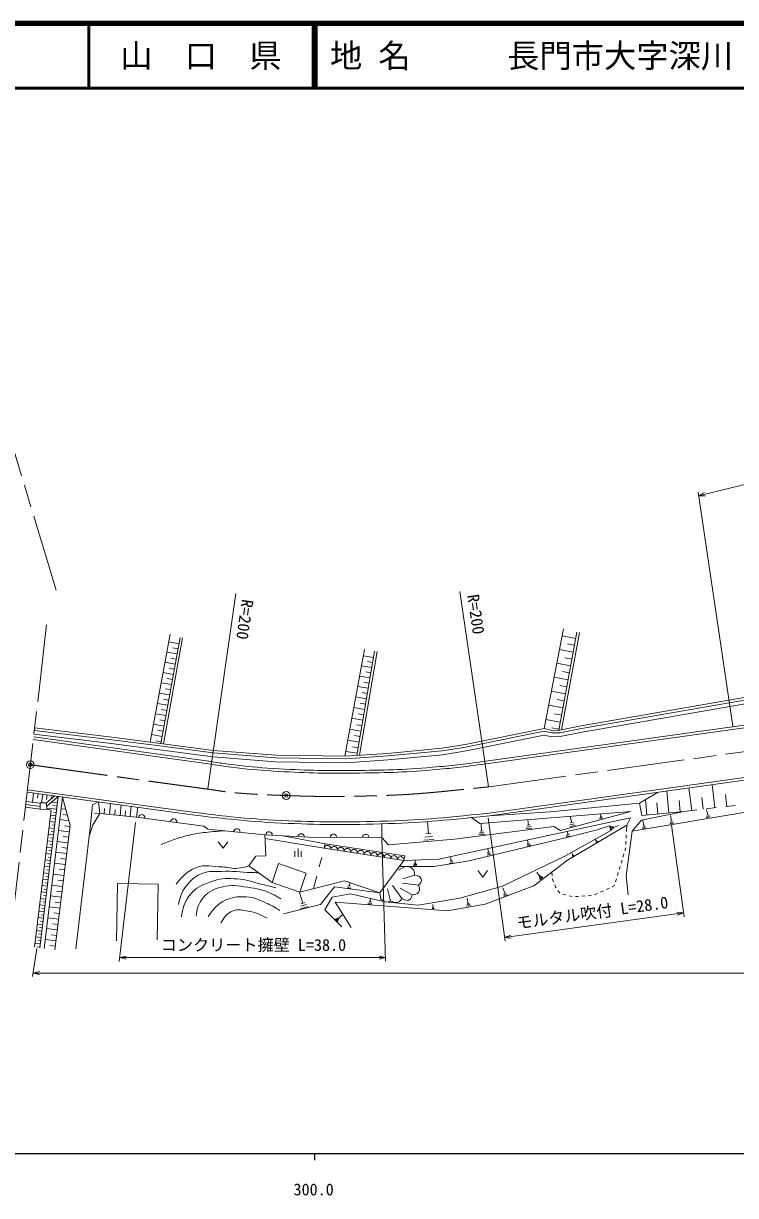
# Model space of a CAD drawing. Units: millimetres, scale not verified. Extents: x 40000 to 680000, y 20000 to 380000.
# Drawn here: x 322873 to 433228, y 198499 to 380000 of the extents above; entities that cross this region are included whole.
import ezdxf
from ezdxf.enums import TextEntityAlignment as Align

# ---------------------------------------------------------------- set-up
doc = ezdxf.new("R2010")
doc.units = ezdxf.units.MM
doc.header["$LTSCALE"] = 1000
doc.header["$PDMODE"] = 32
doc.header["$PDSIZE"] = 500
doc.linetypes.add('CHAIN', pattern=[18.5, 12, -1.5, 3.5, -1.5])
for name, color, linetype, lineweight in [('M-BGD', 7, 'Continuous', 13), ('M-BMK', 2, 'CHAIN', 13), ('M-BMK-SRVR', 3, 'Continuous', 13), ('M-STR-HTXT', 7, 'Continuous', 13), ('M-TTL', 2, 'Continuous', 140), ('M-TTL-BAND', 7, 'Continuous', 25), ('M-TTL-LINE', 7, 'Continuous', 50), ('M-TTL-TXT', 7, 'Continuous', 13)]:
    doc.layers.add(name, color=color, linetype=linetype, lineweight=lineweight)
doc.layers.add('M-OTRS', color=6, linetype='Continuous')
doc.styles.add('ＭＳ ゴシック', font='')
doc.styles.get('ＭＳ ゴシック').set_extended_font_data('MS Gothic')

msp = doc.modelspace()

# ---------------------------------------------------------------- linework, layer by layer
at = {"layer": 'M-BGD'}
for p, q in [((342519, 268722), (345602, 285429)), ((403560, 270817), (406539, 286239)), ((405814, 270555), (408636, 285758)), ((406232, 270615), (409029, 285685)), ((408454, 284775), (406332, 285168)), ((344157, 268515), (347139, 284936)), ((344554, 268464), (347533, 284865)), ((346961, 283952), (345383, 284239)), ((346817, 283163), (346028, 283307)), ((408257, 283714), (407196, 283911)), ((346674, 282374), (345092, 282662)), ((346530, 281583), (345739, 281727)), ((372695, 266532), (375724, 283061)), ((374528, 266646), (377286, 282816)), ((374939, 266673), (377681, 282749)), ((377118, 281831), (375548, 282098)), ((408060, 282653), (405923, 283050)), ((407861, 281584), (406793, 281783)), ((346387, 280792), (344800, 281080)), ((346243, 279998), (345449, 280143)), ((376850, 280260), (375261, 280531)), ((376715, 279465), (375920, 279601)), ((376984, 281045), (376199, 281179)), ((407663, 280516), (405510, 280915)), ((407463, 279439), (406387, 279639)), ((345809, 277614), (344214, 277904)), ((346098, 279205), (344507, 279494)), ((345954, 278409), (345158, 278554)), ((376579, 278670), (374970, 278945)), ((376442, 277866), (375637, 278003)), ((407264, 278363), (405095, 278765)), ((345520, 276018), (343919, 276309)), ((345664, 276816), (344867, 276961)), ((376305, 277061), (374676, 277339)), ((376166, 276246), (375351, 276385)), ((406861, 276194), (404677, 276600)), ((407062, 277279), (405978, 277480)), ((345229, 274418), (343624, 274709)), ((345374, 275218), (344574, 275363)), ((376027, 275432), (374378, 275713)), ((375886, 274607), (375062, 274748)), ((394502, 265757), (463279, 275358)), ((394558, 265361), (463334, 274962)), ((406456, 274010), (404255, 274418)), ((406658, 275102), (405566, 275305)), ((344937, 272813), (343328, 273105)), ((345083, 273615), (344281, 273761)), ((375461, 272113), (373771, 272401)), ((375746, 273783), (374076, 274067)), ((375603, 272948), (374768, 273090)), ((406251, 272910), (405151, 273114)), ((344645, 271203), (343031, 271496)), ((344498, 270396), (343692, 270543)), ((344791, 272008), (343987, 272154)), ((375172, 270423), (373462, 270715)), ((375317, 271268), (374472, 271412)), ((406047, 271810), (403831, 272221)), ((405842, 270701), (404733, 270907)), ((324405, 269113), (351934, 265291)), ((324460, 269509), (351989, 265687)), ((344352, 269589), (342733, 269883)), ((344205, 268780), (343396, 268927)), ((374881, 268712), (373149, 269007)), ((375027, 269567), (374171, 269713)), ((374585, 266980), (372832, 267279)), ((374733, 267846), (373867, 267994)), ((395020, 257704), (463210, 267253)), ((395076, 257308), (463265, 266857)), ((426426, 258121), (426009, 261642)), ((430025, 258548), (429599, 262147)), ((323450, 260952), (349452, 257422)), ((323504, 261349), (349506, 257818)), ((324449, 260817), (324258, 259408)), ((325153, 260721), (325057, 260017)), ((325427, 236863), (328267, 260298)), ((325857, 260626), (325677, 259299)), ((326074, 236775), (328914, 260210)), ((326468, 259315), (327731, 260371)), ((326568, 260529), (326471, 259819)), ((326478, 258802), (328267, 260298)), ((327278, 260433), (327211, 259936)), ((330093, 255812), (328914, 260210)), ((421251, 260973), (418323, 259271)), ((419501, 257447), (419280, 259827)), ((422899, 257763), (422583, 261161)), ((424664, 257927), (424500, 259692)), ((428226, 258334), (428012, 260134)), ((431865, 258765), (431647, 260605)), ((323181, 258637), (325484, 258347)), ((323231, 259034), (325475, 258751)), ((323293, 259530), (325465, 259256)), ((324585, 236955), (327158, 258188)), ((325464, 259294), (326468, 259315)), ((325485, 258288), (325464, 259294)), ((326488, 258308), (325485, 258288)), ((326468, 259315), (326488, 258308)), ((328026, 258313), (326484, 258500)), ((326488, 258308), (327158, 258188)), ((328147, 259306), (327215, 259418)), ((328086, 258809), (327429, 258889)), ((327966, 257816), (327541, 257868)), ((329423, 258311), (328694, 258399)), ((333598, 259011), (333169, 254970)), ((334523, 259449), (333598, 259011)), ((334696, 257653), (333879, 257735)), ((334696, 257653), (334523, 259449)), ((335364, 257588), (335446, 258434)), ((336210, 257506), (336374, 259197)), ((337024, 257427), (337103, 258242)), ((337839, 257348), (337997, 258977)), ((338623, 257272), (338699, 258057)), ((339407, 257196), (339560, 258765)), ((340403, 257100), (340581, 258626)), ((393580, 256098), (416997, 257961)), ((404499, 257905), (395076, 257308)), ((418323, 259271), (404499, 257905)), ((416997, 257961), (406081, 255041)), ((417190, 254926), (435759, 258029)), ((418725, 257375), (418323, 259271)), ((418644, 256638), (425243, 257981)), ((425243, 257981), (418725, 257375)), ((421200, 257605), (421042, 259304)), ((425243, 257981), (427229, 258216)), ((428719, 258393), (430208, 258569)), ((428904, 257444), (428741, 258290)), ((431698, 258746), (433187, 258922)), ((327786, 256327), (326945, 256429)), ((327906, 257320), (327065, 257422)), ((327846, 256824), (327425, 256875)), ((329898, 256541), (328490, 256712)), ((329661, 257426), (329019, 257504)), ((333614, 255893), (334696, 257653)), ((334696, 257653), (340403, 257100)), ((378415, 253919), (378420, 256066)), ((385635, 254526), (385502, 256409)), ((392352, 256981), (393580, 256098)), ((393873, 254944), (393819, 256117)), ((401151, 255870), (401056, 256693)), ((406120, 254641), (416944, 257009)), ((408240, 256070), (407569, 255891)), ((407833, 256251), (407577, 257212)), ((408056, 256310), (407610, 256191)), ((412632, 256923), (412147, 256841)), ((412548, 257058), (412182, 256996)), ((412462, 257194), (412219, 257153)), ((412340, 257174), (412271, 257585)), ((416944, 257009), (416387, 255846)), ((417190, 254926), (418644, 256638)), ((419017, 255740), (418862, 256588)), ((423661, 256172), (423054, 256069)), ((423555, 256339), (423098, 256262)), ((423447, 256510), (423144, 256459)), ((423296, 256484), (423152, 257334)), ((429276, 257139), (428671, 257023)), ((429166, 257305), (428711, 257217)), ((429055, 257473), (428753, 257415)), ((327545, 254342), (326704, 254444)), ((327665, 255335), (326824, 255437)), ((327605, 254838), (327185, 254889)), ((327725, 255831), (327305, 255882)), ((327761, 236570), (330093, 255812)), ((329973, 254820), (328285, 255024)), ((330075, 255663), (329231, 255766)), ((333169, 254970), (331015, 236715)), ((333090, 254306), (333614, 255893)), ((360290, 254361), (360435, 251082)), ((369610, 252968), (363056, 254202)), ((386245, 254102), (385090, 254020)), ((386018, 254553), (385251, 254499)), ((387268, 250582), (406120, 254641)), ((405063, 255647), (389671, 253666)), ((394359, 254412), (393437, 254370)), ((394232, 254680), (393538, 254649)), ((394103, 254955), (393642, 254934)), ((401673, 255372), (400756, 255267)), ((401528, 255632), (400838, 255552)), ((401381, 255896), (400922, 255843)), ((406081, 255041), (405063, 255647)), ((406765, 251049), (413889, 255047)), ((407599, 254174), (407000, 254032)), ((407483, 254334), (407032, 254228)), ((407365, 254498), (407065, 254427)), ((411783, 255150), (407089, 253938)), ((407215, 254462), (407121, 254860)), ((416387, 255846), (407179, 250443)), ((408421, 255834), (407529, 255597)), ((413668, 255731), (411783, 255150)), ((413889, 255047), (413668, 255731)), ((414036, 255104), (413836, 255686)), ((414185, 255236), (414034, 255674)), ((414336, 255370), (414235, 255661)), ((414286, 255515), (415100, 255796)), ((416296, 254349), (416266, 253850)), ((416387, 255846), (416326, 254848)), ((416578, 250326), (417190, 254926)), ((419386, 255432), (418781, 255322)), ((419278, 255599), (418823, 255515)), ((419169, 255768), (418866, 255713)), ((327304, 252356), (326463, 252458)), ((327425, 253349), (326584, 253451)), ((327365, 252853), (326944, 252904)), ((327485, 253846), (327064, 253896)), ((329768, 253132), (328081, 253336)), ((329666, 252288), (328822, 252390)), ((329871, 253976), (329027, 254078)), ((353065, 253287), (353815, 252287)), ((353815, 252287), (354565, 253287)), ((369481, 252301), (360316, 253783)), ((369610, 252968), (369481, 252301)), ((381827, 250407), (369481, 252301)), ((382000, 251110), (369610, 252968)), ((379421, 252830), (378415, 253919)), ((389671, 253666), (379421, 252830)), ((386467, 253659), (384932, 253551)), ((407089, 253938), (391703, 250279)), ((401497, 252763), (400904, 252600)), ((401376, 252919), (400929, 252797)), ((401252, 253078), (400955, 252997)), ((401103, 253038), (400968, 253532)), ((411675, 253387), (411486, 253699)), ((411741, 253426), (411609, 253347)), ((411822, 253367), (411624, 253247)), ((411902, 253308), (411638, 253149)), ((416176, 252353), (416166, 252186)), ((416236, 253351), (416206, 252852)), ((327064, 250371), (326223, 250473)), ((327184, 251364), (326343, 251466)), ((327124, 250867), (326703, 250918)), ((327244, 251860), (326824, 251911)), ((329564, 251444), (327876, 251649)), ((329462, 250600), (328618, 250703)), ((358900, 251033), (357802, 249531)), ((360435, 251082), (358900, 251033)), ((364931, 250973), (364931, 251848)), ((365431, 250973), (365431, 252223)), ((365931, 250973), (365931, 251848)), ((368727, 249419), (369107, 250870)), ((382000, 251110), (381827, 250407)), ((381827, 250407), (387268, 250582)), ((389165, 250354), (389067, 250970)), ((395331, 251357), (394728, 251233)), ((395220, 251521), (394766, 251427)), ((395106, 251688), (394805, 251626)), ((394955, 251657), (394841, 252212)), ((397129, 246423), (406765, 251049)), ((407998, 251231), (407784, 251605)), ((408064, 251269), (407931, 251193)), ((408144, 251207), (407944, 251092)), ((408223, 251147), (407956, 250994)), ((415924, 251389), (415779, 250911)), ((416166, 252186), (416070, 251867)), ((326943, 249378), (326102, 249480)), ((326883, 248882), (326463, 248933)), ((327004, 249875), (326583, 249926)), ((329359, 249757), (327672, 249961)), ((329257, 248913), (328413, 249015)), ((357802, 249531), (361400, 246958)), ((362411, 249903), (361400, 246958)), ((366692, 248433), (362411, 249903)), ((378079, 245371), (381827, 250407)), ((382042, 249438), (381015, 248880)), ((386493, 249443), (381105, 249437)), ((383894, 249553), (383279, 249562)), ((383821, 249737), (383357, 249744)), ((383746, 249924), (383438, 249929)), ((383592, 249927), (383600, 250464)), ((391703, 250279), (386493, 249443)), ((389527, 250037), (388919, 249941)), ((389423, 250206), (388966, 250133)), ((389317, 250378), (389013, 250330)), ((393300, 248817), (394050, 247817)), ((394050, 247817), (394800, 248817)), ((407179, 250443), (401969, 246469)), ((415343, 249475), (415197, 248997)), ((415634, 250432), (415488, 249954)), ((416263, 248024), (416578, 250326)), ((326703, 247393), (325862, 247495)), ((326823, 248385), (325982, 248487)), ((326643, 246896), (326222, 246947)), ((326763, 247889), (326342, 247940)), ((329155, 248069), (327467, 248274)), ((329053, 247225), (328209, 247327)), ((361400, 246958), (365681, 245488)), ((365681, 245488), (366692, 248433)), ((365681, 245488), (372627, 247237)), ((367842, 246032), (368348, 247967)), ((372627, 247237), (378079, 245371)), ((373376, 246480), (373443, 246958)), ((384099, 246548), (381615, 246850)), ((383492, 248135), (381677, 247561)), ((402917, 247899), (402416, 248600)), ((403042, 247988), (402792, 247809)), ((403214, 247882), (402837, 247612)), ((403382, 247777), (402882, 247419)), ((404797, 248025), (404740, 248522)), ((404862, 247461), (404854, 247529)), ((405020, 247059), (404862, 247461)), ((414761, 247562), (414616, 247083)), ((415052, 248518), (414907, 248040)), ((416602, 245043), (416263, 248024)), ((326462, 245407), (325621, 245509)), ((326583, 246400), (325742, 246502)), ((326522, 245904), (326102, 245955)), ((328950, 246381), (327263, 246586)), ((328848, 245538), (328004, 245640)), ((337282, 237965), (337427, 246798)), ((337427, 246798), (343749, 246694)), ((343749, 246694), (343608, 238112)), ((366173, 243785), (365643, 245425)), ((371101, 246316), (368920, 243578)), ((370731, 244711), (373574, 245195)), ((378079, 245371), (371101, 246316)), ((373630, 246071), (373020, 246157)), ((373580, 246263), (373121, 246327)), ((373529, 246459), (373224, 246501)), ((373574, 245195), (378937, 243964)), ((378266, 244405), (378079, 245371)), ((379743, 244113), (379300, 245978)), ((381516, 244523), (380086, 246516)), ((383087, 245062), (381238, 246075)), ((390496, 244545), (397129, 246423)), ((401969, 246469), (394421, 243628)), ((397451, 245331), (397168, 246145)), ((397863, 245083), (397282, 244881)), ((397731, 245231), (397294, 245079)), ((397597, 245381), (397306, 245280)), ((405335, 246261), (405204, 246594)), ((405416, 246144), (405335, 246261)), ((405985, 245322), (405700, 245733)), ((406948, 245059), (406465, 245189)), ((411840, 245282), (411384, 245077)), ((412752, 245692), (412296, 245487)), ((413664, 246102), (413208, 245897)), ((414422, 246443), (414120, 246307)), ((414471, 246605), (414422, 246443)), ((326222, 243422), (325381, 243524)), ((326342, 244415), (325501, 244516)), ((326282, 243918), (325861, 243969)), ((326402, 244911), (325982, 244962)), ((328746, 244694), (327058, 244898)), ((328644, 243850), (327800, 243952)), ((368920, 243578), (363153, 242100)), ((366986, 243272), (365815, 242893)), ((366729, 243573), (365847, 243288)), ((366466, 243880), (365880, 243691)), ((369568, 242756), (370731, 244711)), ((388569, 242592), (371195, 243937)), ((371195, 243937), (373667, 240011)), ((376861, 243603), (376248, 243665)), ((376803, 243793), (376343, 243839)), ((376745, 243986), (376439, 244017)), ((376592, 244002), (376641, 244491)), ((378937, 243964), (384050, 243479)), ((384050, 243479), (390496, 244545)), ((386343, 243118), (386338, 243549)), ((394421, 243628), (388569, 242592)), ((392154, 243404), (391546, 243307)), ((392050, 243573), (391593, 243500)), ((391944, 243745), (391640, 243696)), ((391792, 243720), (391656, 244571)), ((407914, 244800), (407431, 244930)), ((408908, 244832), (408409, 244797)), ((409906, 244901), (409407, 244866)), ((410903, 244969), (410404, 244935)), ((325981, 241436), (325140, 241538)), ((326101, 242429), (325260, 242531)), ((326041, 241933), (325621, 241984)), ((326161, 242925), (325741, 242976)), ((328337, 241318), (326649, 241523)), ((328541, 243006), (326854, 243211)), ((328439, 242162), (327595, 242264)), ((372233, 240107), (369568, 242756)), ((371667, 241073), (371344, 241405)), ((371746, 241259), (371532, 241480)), ((371639, 241369), (372257, 241970)), ((386499, 242935), (386191, 242931)), ((386460, 243026), (386228, 243023)), ((386420, 243119), (386266, 243117)), ((325861, 240444), (325020, 240545)), ((325800, 239947), (325380, 239998)), ((325921, 240940), (325500, 240991)), ((328132, 239631), (326445, 239835)), ((328234, 240475), (327391, 240577)), ((371589, 240891), (371160, 241332)), ((325620, 238458), (324779, 238560)), ((325740, 239451), (324899, 239553)), ((325560, 237962), (325139, 238013)), ((325680, 238954), (325260, 239005)), ((327928, 237943), (326240, 238148)), ((328030, 238787), (327186, 238889)), ((325500, 237465), (324659, 237567)), ((325440, 236969), (325019, 237020)), ((327825, 237099), (326982, 237202))]:
    msp.add_line(p, q, dxfattribs=at)
for points in [[(324499, 269921), (336474, 268479), (344373, 267479), (352237, 266445), (361949, 265676), (372829, 265531), (379371, 265967), (387852, 266766), (391487, 267348), (403554, 269795), (404772, 269535), (406056, 269559), (409461, 270250), (442170, 275928), (456742, 278442), (469540, 280946), (474374, 281964), (479353, 283345), (496609, 289081), (505611, 292365), (505752, 292410)], [(324570, 270517), (336548, 269074), (344450, 268074), (352299, 267042), (361977, 266276), (372813, 266131), (379323, 266565), (387777, 267362), (391380, 267938), (403557, 270408), (404830, 270136), (405990, 270158), (409350, 270839), (442067, 276520), (456634, 279032), (469420, 281534), (474232, 282547), (479178, 283919), (496412, 289648), (505201, 292854)], [(324618, 270914), (336597, 269471), (344501, 268471), (352341, 267440), (361995, 266675), (372802, 266531), (379291, 266964), (387726, 267759), (391309, 268332), (403560, 270817), (404868, 270537), (405946, 270557), (409276, 271232), (441999, 276914), (456561, 279425), (469341, 281926), (474137, 282936), (479062, 284302), (496280, 290026), (505068, 293231)], [(378415, 253919), (367027, 253974), (360290, 254361), (351446, 255258), (350840, 255718), (340403, 257100)]]:
    msp.add_lwpolyline(points, dxfattribs=at)
for centre, radius, start, end in [((341211, 256993), 500, 352.462, 172.462), ((346168, 256337), 500, 352.462, 172.462), ((355949, 254802), 500, 354.21171, 174.21171), ((360926, 254325), 500, 356.70604, 176.70604), ((365917, 254038), 500, 356.70604, 176.70604), ((370915, 253955), 500, 359.72571, 179.72571), ((375915, 253931), 500, 359.72571, 179.72571), ((369992, 252202), 521, 353.5737, 168.98249), ((371021, 252044), 521, 353.5737, 168.98249), ((372050, 251886), 521, 353.5737, 168.98249), ((373078, 251728), 521, 353.5737, 168.98249), ((374107, 251570), 521, 353.5737, 168.98249), ((375136, 251413), 521, 353.5737, 168.98249), ((376165, 251255), 521, 353.5737, 168.98249), ((377194, 251097), 521, 353.5737, 168.98249), ((378223, 250939), 521, 353.5737, 168.98249), ((379252, 250781), 521, 353.5737, 168.98249), ((380280, 250623), 521, 353.5737, 168.98249), ((381309, 250465), 521, 353.5737, 168.98249)]:
    msp.add_arc(centre, radius, start, end, dxfattribs=at)
for points, knots in [([(351934, 265291), (353421, 265048), (353827, 264997), (355044, 264837), (357588, 264503), (359025, 264402), (361586, 264238), (366454, 263925), (369193, 263877), (374071, 263923), (378840, 263968), (381520, 264000), (386271, 264416), (389516, 264701), (390620, 264819), (394558, 265361)], [0, 0, 0, 0, 1, 1, 1, 2, 2, 2, 3, 3, 3, 4, 4, 4, 5, 5, 5, 5]), ([(351992, 265687), (353473, 265445), (353878, 265394), (355091, 265235), (357626, 264902), (359058, 264801), (361609, 264637), (366467, 264325), (369200, 264277), (374068, 264323), (378826, 264368), (381500, 264400), (386240, 264815), (389480, 265099), (390582, 265217), (394512, 265759)], [0, 0, 0, 0, 1, 1, 1, 2, 2, 2, 3, 3, 3, 4, 4, 4, 5, 5, 5, 5]), ([(349506, 257818), (352170, 257467), (352883, 257385), (355054, 257163), (358085, 256855), (359789, 256721), (362832, 256582), (368817, 256308), (372182, 256283), (378170, 256459), (384767, 256654), (387030, 256903), (395020, 257704)], [0, 0, 0, 0, 1, 1, 1, 2, 2, 2, 3, 3, 3, 4, 4, 4, 4]), ([(349459, 257421), (352127, 257069), (352841, 256987), (355015, 256765), (358055, 256456), (359763, 256322), (362816, 256182), (368812, 255908), (372183, 255882), (378184, 256059), (384797, 256254), (387066, 256504), (395076, 257308)], [0, 0, 0, 0, 1, 1, 1, 2, 2, 2, 3, 3, 3, 4, 4, 4, 4]), ([(344231, 252839), (345385, 253339), (345731, 253490), (346727, 253808), (347713, 254123), (348279, 254265), (349295, 254462), (350457, 254688), (351122, 254740), (352300, 254850), (353072, 254922), (353460, 254951), (354140, 254985)], [0, 0, 0, 0, 1, 1, 1, 2, 2, 2, 3, 3, 3, 4, 4, 4, 4]), ([(346567, 246739), (347569, 247980), (348161, 248678), (349584, 249247), (351088, 249848), (352109, 249446), (353728, 249393), (354654, 249362), (355167, 249090), (356090, 249175), (356770, 249237), (357056, 249301), (357802, 249531)], [0, 0, 0, 0, 1, 1, 1, 2, 2, 2, 3, 3, 3, 4, 4, 4, 4]), ([(346894, 243577), (347288, 244990), (347441, 245727), (348348, 246739), (349095, 247573), (349621, 248034), (350674, 248411), (351736, 248791), (352420, 248646), (353546, 248702), (355362, 248792), (356381, 248578), (358198, 248520), (358613, 248507), (358744, 248502), (359260, 248488)], [0, 0, 0, 0, 1, 1, 1, 2, 2, 2, 3, 3, 3, 4, 4, 4, 5, 5, 5, 5]), ([(382042, 249438), (382468, 249439), (382816, 249448), (383133, 249140), (383432, 248849), (383463, 248535), (383492, 248135)], [0, 0, 0, 0, 1, 1, 1, 2, 2, 2, 2]), ([(347367, 241651), (347572, 243017), (347772, 243757), (348530, 244849), (349540, 246306), (350712, 246655), (352383, 247248), (353725, 247724), (354594, 247595), (356017, 247539), (357470, 247481), (358239, 247078), (359652, 246739), (360563, 246521), (360857, 246449), (361978, 246158)], [0, 0, 0, 0, 1, 1, 1, 2, 2, 2, 3, 3, 3, 4, 4, 4, 5, 5, 5, 5]), ([(383492, 248135), (383874, 248066), (384410, 247981), (384530, 247550), (384639, 247155), (384339, 246810), (384099, 246548)], [0, 0, 0, 0, 1, 1, 1, 2, 2, 2, 2]), ([(349620, 241760), (349773, 242858), (349925, 243459), (350529, 244340), (351326, 245504), (352219, 245907), (353582, 246267), (355092, 246665), (356036, 246463), (357580, 246230), (359044, 246010), (359915, 245924), (361251, 245285), (361854, 244998), (362102, 244881), (362742, 244449)], [0, 0, 0, 0, 1, 1, 1, 2, 2, 2, 3, 3, 3, 4, 4, 4, 5, 5, 5, 5]), ([(383087, 245062), (383066, 244796), (383002, 244550), (382776, 244345), (382408, 244011), (381903, 244326), (381516, 244523)], [0, 0, 0, 0, 1, 1, 1, 2, 2, 2, 2]), ([(384099, 246548), (384229, 246213), (384341, 245878), (384153, 245525), (383939, 245124), (383493, 245100), (383087, 245062)], [0, 0, 0, 0, 1, 1, 1, 2, 2, 2, 2]), ([(351510, 241687), (352271, 242802), (352664, 243388), (353764, 244013), (354844, 244628), (355611, 244748), (356853, 244777), (358324, 244810), (359147, 244399), (360488, 243795), (361346, 243409), (361683, 243231), (362596, 242632)], [0, 0, 0, 0, 1, 1, 1, 2, 2, 2, 3, 3, 3, 4, 4, 4, 4]), ([(379743, 244113), (379534, 243996), (379399, 243952), (379163, 243942), (378769, 243925), (378572, 244148), (378266, 244405)], [0, 0, 0, 0, 1, 1, 1, 2, 2, 2, 2]), ([(381516, 244523), (381429, 244309), (381328, 244186), (381141, 244036), (380714, 243695), (380242, 243944), (379743, 244113)], [0, 0, 0, 0, 1, 1, 1, 2, 2, 2, 2]), ([(353473, 240706), (354023, 241599), (354378, 242249), (355363, 242596), (356220, 242897), (356791, 242695), (357689, 242559), (358907, 242376), (359400, 242068), (360633, 241433)], [0, 0, 0, 0, 1, 1, 1, 2, 2, 2, 3, 3, 3, 3])]:
    msp.add_open_spline(points, degree=3, knots=knots, dxfattribs=at)
at = {"layer": 'M-BMK'}
for p, q in [((327960, 292229), (313562, 339627)), ((320820, 238208), (326544, 287556)), ((395028, 261791), (462703, 271094))]:
    msp.add_line(p, q, dxfattribs=at)
msp.add_open_spline([(323952, 265208), (337357, 263357), (340719, 262883), (351471, 261427), (353047, 261214), (353921, 261021), (355505, 260882), (358655, 260606), (360429, 260560), (363589, 260442), (368476, 260261), (371220, 260264), (376109, 260373), (383518, 260539), (386053, 260886), (395028, 261791)], degree=3, knots=[0, 0, 0, 0, 1, 1, 1, 2, 2, 2, 3, 3, 3, 4, 4, 4, 5, 5, 5, 5], dxfattribs=at)
at = {"layer": 'M-BMK-SRVR'}
for centre in [(323952, 265208), (363589, 260442)]:
    msp.add_circle(centre, 600, dxfattribs=at)
msp.add_point((363589, 260442), dxfattribs=at)
at = {"layer": 'M-OTRS'}
msp.add_point((323952, 265208), dxfattribs=at)
at = {"layer": 'M-STR-HTXT'}
for p, q in [((427496, 306862), (544636, 335701)), ((432798, 271177), (427415, 307406)), ((427496, 306862), (428407, 307344)), ((427496, 306862), (428527, 306858)), ((351474, 261464), (355782, 291726)), ((394933, 261812), (390490, 292043)), ((340249, 256248), (337716, 234730)), ((394910, 256964), (397498, 237910)), ((423297, 255865), (425238, 241655)), ((378418, 253726), (379002, 234800)), ((397426, 238444), (425153, 242282)), ((425153, 242282), (424128, 242392)), ((425153, 242282), (424196, 241897)), ((397426, 238444), (398382, 238828)), ((397426, 238444), (398450, 238333)), ((324937, 236744), (324303, 232419)), ((337788, 235339), (338788, 235589)), ((337788, 235339), (378986, 235339)), ((337788, 235339), (338788, 235089)), ((378986, 235339), (377986, 235589)), ((378986, 235339), (377986, 235089)), ((324382, 232958), (325382, 233208)), ((324382, 232958), (497391, 232958)), ((324382, 232958), (325382, 232708))]:
    msp.add_line(p, q, dxfattribs=at)
at = {"layer": 'M-TTL'}
msp.add_line((680000, 380000), (40000, 380000), dxfattribs=at)
at = {"layer": 'M-TTL-BAND'}
for p, q in [((40000, 205000), (579000, 205000)), ((368000, 205000), (368000, 204000))]:
    msp.add_line(p, q, dxfattribs=at)
at = {"layer": 'M-TTL-LINE'}
for p, q in [((333000, 380000), (333000, 370000)), ((367750, 380000), (367750, 370000)), ((368250, 380000), (368250, 370000)), ((40000, 370000), (680000, 370000))]:
    msp.add_line(p, q, dxfattribs=at)

# ---------------------------------------------------------------- texts
at = {"layer": 'M-STR-HTXT', "style": 'ＭＳ ゴシック'}
for s, rotation, p in [('R=200', 261.897, (355744, 287911)), ('R=200', 278.361, (391546, 288297)), ('モルタル吹付 L=28.0', 7.881, (411221, 240858))]:
    msp.add_text(s, height=1833, rotation=rotation, dxfattribs=at).set_placement(p, align=Align.BOTTOM_CENTER)
msp.add_text('コンクリート擁壁 L=38.0', height=1833, dxfattribs=at).set_placement((358516, 235839), align=Align.BOTTOM_CENTER)
at = {"layer": 'M-TTL-BAND', "style": 'ＭＳ ゴシック'}
msp.add_text('300.0', height=1833, dxfattribs=at).set_placement((367844, 199445), align=Align.MIDDLE_CENTER)
at = {"layer": 'M-TTL-TXT', "style": 'ＭＳ ゴシック'}
msp.add_text('山\u3000口\u3000県', height=3666, dxfattribs=at).set_placement((350375, 375000), align=Align.MIDDLE_CENTER)
msp.add_text('地 名      長門市大字深川', height=3666, dxfattribs=at).set_placement((370380, 375000), align=Align.MIDDLE_LEFT)

doc.saveas('drawing.dxf')
